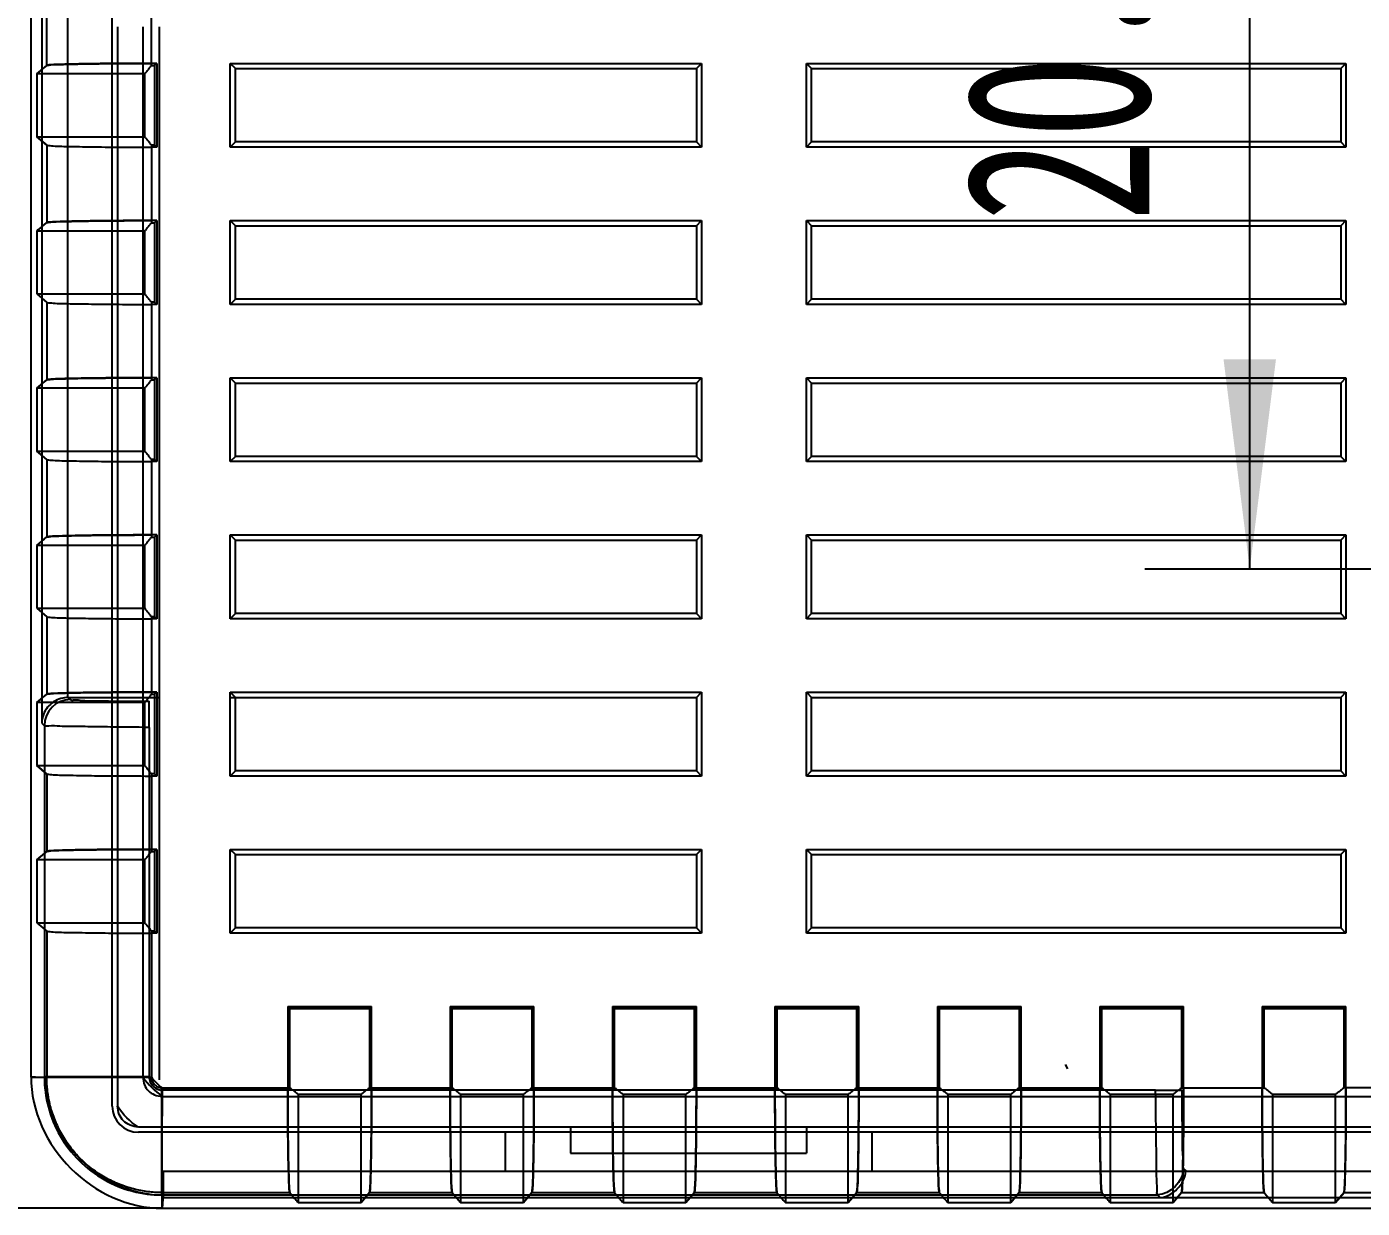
# Model space of a CAD drawing. Header units: millimetres. Extents: x 29 to 396, y -34 to 225.
# Drawn here: x 61.98 to 87.48, y 126.04 to 148.59 of the extents above; entities that cross this region are included whole.
import ezdxf

# ---------------------------------------------------------------- set-up
doc = ezdxf.new("R2010")
doc.units = ezdxf.units.MM
doc.layers.get('0').update_dxf_attribs({"lineweight": 0})
doc.layers.add('CAXA0', color=7, linetype='Continuous', lineweight=70)
doc.layers.add('CAXA4', color=3, linetype='Continuous', lineweight=25)
doc.styles.add('标准', font='', dxfattribs={"width": 0.667})
doc.styles.get('标准').set_extended_font_data('FangSong_GB2312')
doc.dimstyles.new('标准', dxfattribs={"dimtxt": 3.5, "dimasz": 4, "dimexe": 2, "dimexo": 0, "dimtad": 1, "dimdsep": 46, "dimtxsty": '标准', "dimcen": 0, "dimdle": 6, "dimazin": 2, "dimtfac": 1, "dimtdec": 3, "dimtmove": 0, "dimatfit": 3, "dimfxl": 0, "dimtolj": 1, "dimtzin": 0, "dimarcsym": 0})

# ---------------------------------------------------------------- blocks, each defined once
blk = doc.blocks.new('*CAXBLOCK12')
at = {"layer": 'CAXA0', "linetype": 'Continuous', "lineweight": 25}
for points in [[(59.877, 171.141), (59.377, 167.141), (60.377, 167.141)], [(59.877, 126.041), (59.377, 130.041), (60.377, 130.041)]]:
    blk.add_hatch(color=0, dxfattribs=at).paths.add_polyline_path(points, flags=0)
at = {"layer": 'CAXA0', "color": 0, "linetype": 'Continuous', "lineweight": 25}
for p, q in [((64.564, 171.141), (57.877, 171.141)), ((59.877, 171.141), (59.877, 126.041)), ((64.564, 126.041), (57.877, 126.041))]:
    blk.add_line(p, q, dxfattribs=at)
at = {"layer": 'CAXA0', "color": 0, "linetype": 'Continuous', "lineweight": 25, "insert": (54.457, 144.868), "char_height": 3.5, "attachment_point": 1, "rotation": 90, "style": '标准'}
blk.add_mtext('\\fFangSong_GB2312|b0|i0|p34;45.1', dxfattribs=at)
blk = doc.blocks.new('*CAXBLOCK56')
at = {"layer": 'CAXA0', "linetype": 'Continuous', "lineweight": 25}
for points in [[(85.327, 158.941), (85.827, 154.941), (84.827, 154.941)], [(85.327, 138.241), (85.827, 142.241), (84.827, 142.241)]]:
    blk.add_hatch(color=0, dxfattribs=at).paths.add_polyline_path(points, flags=0)
at = {"layer": 'CAXA0', "color": 0, "linetype": 'Continuous', "lineweight": 25}
for p, q in [((88.764, 158.941), (83.327, 158.941)), ((85.327, 138.241), (85.327, 158.941)), ((88.764, 138.241), (83.327, 138.241))]:
    blk.add_line(p, q, dxfattribs=at)
at = {"layer": 'CAXA0', "color": 0, "linetype": 'Continuous', "lineweight": 25, "insert": (79.907, 144.868), "char_height": 3.5, "attachment_point": 1, "rotation": 90, "style": '标准'}
blk.add_mtext('\\fFangSong_GB2312|b0|i0|p34;20.7', dxfattribs=at)

msp = doc.modelspace()

# ---------------------------------------------------------------- linework, layer by layer
at = {"color": 0, "linetype": 'Continuous', "lineweight": 25}
for p, q in [((63.614, 127.991), (63.614, 169.191)), ((62.064, 128.541), (62.064, 168.641)), ((62.268, 161.88), (62.268, 135.302)), ((62.768, 135.791), (62.768, 161.391)), ((62.364, 147.853), (62.364, 149.329)), ((64.362, 147.851), (64.362, 149.331)), ((63.714, 148.591), (63.714, 127.991)), ((64.197, 148.591), (64.197, 128.541)), ((64.516, 128.494), (64.516, 148.591)), ((64.464, 147.891), (64.264, 147.891)), ((64.423, 147.851), (64.464, 147.891)), ((64.464, 147.891), (64.464, 146.291)), ((65.864, 146.291), (65.864, 147.891)), ((65.964, 147.791), (65.864, 147.891)), ((65.864, 147.891), (74.864, 147.891)), ((74.764, 147.791), (74.864, 147.891)), ((74.864, 147.891), (74.864, 146.291)), ((76.864, 146.291), (76.864, 147.891)), ((76.864, 147.891), (76.964, 147.791)), ((76.864, 147.891), (87.164, 147.891)), ((87.164, 147.891), (87.064, 147.791)), ((87.164, 147.891), (87.164, 146.291)), ((62.173, 147.691), (62.364, 147.853)), ((62.173, 147.691), (62.173, 146.491)), ((64.236, 147.691), (62.173, 147.691)), ((64.236, 146.491), (64.236, 147.691)), ((64.362, 147.851), (64.423, 147.851)), ((64.423, 147.851), (64.423, 146.331)), ((65.964, 146.391), (65.964, 147.791)), ((65.964, 147.791), (74.764, 147.791)), ((74.764, 147.791), (74.764, 146.391)), ((76.964, 146.391), (76.964, 147.791)), ((76.964, 147.791), (87.064, 147.791)), ((87.064, 147.791), (87.064, 146.391)), ((62.364, 146.329), (62.173, 146.491)), ((62.173, 146.491), (64.236, 146.491)), ((62.173, 146.491), (62.365, 146.328)), ((65.964, 146.391), (65.864, 146.291)), ((74.764, 146.391), (65.964, 146.391)), ((74.764, 146.391), (74.864, 146.291)), ((76.864, 146.291), (76.964, 146.391)), ((87.064, 146.391), (76.964, 146.391)), ((87.164, 146.291), (87.064, 146.391)), ((62.364, 146.328), (62.364, 144.853)), ((64.362, 146.331), (64.362, 144.851)), ((64.423, 146.331), (64.362, 146.331)), ((64.464, 146.291), (64.364, 146.291)), ((64.423, 146.331), (64.464, 146.291)), ((74.864, 146.291), (65.864, 146.291)), ((87.164, 146.291), (76.864, 146.291)), ((62.173, 144.691), (62.364, 144.853)), ((64.464, 144.891), (64.264, 144.891)), ((64.362, 144.851), (64.423, 144.851)), ((64.423, 144.851), (64.464, 144.891)), ((64.423, 144.851), (64.423, 143.331)), ((64.464, 144.891), (64.464, 143.291)), ((65.864, 143.291), (65.864, 144.891)), ((65.964, 144.791), (65.864, 144.891)), ((65.864, 144.891), (74.864, 144.891)), ((74.764, 144.791), (74.864, 144.891)), ((74.864, 144.891), (74.864, 143.291)), ((76.864, 143.291), (76.864, 144.891)), ((76.864, 144.891), (76.964, 144.791)), ((76.864, 144.891), (87.164, 144.891)), ((87.164, 144.891), (87.064, 144.791)), ((87.164, 144.891), (87.164, 143.291)), ((62.173, 144.691), (62.173, 143.491)), ((64.236, 144.691), (62.173, 144.691)), ((64.236, 143.491), (64.236, 144.691)), ((65.964, 143.391), (65.964, 144.791)), ((65.964, 144.791), (74.764, 144.791)), ((74.764, 144.791), (74.764, 143.391)), ((76.964, 143.391), (76.964, 144.791)), ((76.964, 144.791), (87.064, 144.791)), ((87.064, 144.791), (87.064, 143.391)), ((62.173, 143.491), (64.236, 143.491)), ((62.173, 143.491), (62.364, 143.328)), ((62.364, 143.328), (62.364, 141.853)), ((64.362, 143.331), (64.362, 141.851)), ((64.423, 143.331), (64.362, 143.331)), ((64.464, 143.291), (64.364, 143.291)), ((64.423, 143.331), (64.464, 143.291)), ((65.964, 143.391), (65.864, 143.291)), ((74.864, 143.291), (65.864, 143.291)), ((74.764, 143.391), (65.964, 143.391)), ((74.764, 143.391), (74.864, 143.291)), ((76.864, 143.291), (76.964, 143.391)), ((87.164, 143.291), (76.864, 143.291)), ((87.064, 143.391), (76.964, 143.391)), ((87.164, 143.291), (87.064, 143.391)), ((62.173, 141.691), (62.364, 141.853)), ((64.464, 141.891), (64.264, 141.891)), ((64.362, 141.851), (64.423, 141.851)), ((64.423, 141.851), (64.464, 141.891)), ((64.423, 141.851), (64.423, 140.331)), ((64.464, 141.891), (64.464, 140.291)), ((65.864, 140.291), (65.864, 141.891)), ((65.964, 141.791), (65.864, 141.891)), ((65.864, 141.891), (74.864, 141.891)), ((65.964, 140.391), (65.964, 141.791)), ((65.964, 141.791), (74.764, 141.791)), ((74.764, 141.791), (74.864, 141.891)), ((74.764, 141.791), (74.764, 140.391)), ((74.864, 141.891), (74.864, 140.291)), ((76.864, 140.291), (76.864, 141.891)), ((76.864, 141.891), (76.964, 141.791)), ((76.864, 141.891), (87.164, 141.891)), ((76.964, 140.391), (76.964, 141.791)), ((76.964, 141.791), (87.064, 141.791)), ((87.164, 141.891), (87.064, 141.791)), ((87.064, 141.791), (87.064, 140.391)), ((87.164, 141.891), (87.164, 140.291)), ((62.173, 141.691), (62.173, 140.491)), ((64.236, 141.691), (62.173, 141.691)), ((64.236, 140.491), (64.236, 141.691)), ((62.364, 140.329), (62.173, 140.491)), ((62.173, 140.491), (64.236, 140.491)), ((62.173, 140.491), (62.365, 140.328)), ((62.364, 140.329), (62.364, 138.853)), ((64.362, 140.331), (64.362, 138.851)), ((64.423, 140.331), (64.362, 140.331)), ((64.464, 140.291), (64.364, 140.291)), ((64.423, 140.331), (64.464, 140.291)), ((65.964, 140.391), (65.864, 140.291)), ((74.864, 140.291), (65.864, 140.291)), ((74.764, 140.391), (65.964, 140.391)), ((74.764, 140.391), (74.864, 140.291)), ((76.864, 140.291), (76.964, 140.391)), ((87.164, 140.291), (76.864, 140.291)), ((87.064, 140.391), (76.964, 140.391)), ((87.164, 140.291), (87.064, 140.391)), ((62.173, 138.691), (62.364, 138.853)), ((62.173, 138.691), (62.173, 137.491)), ((64.236, 138.691), (62.173, 138.691)), ((64.236, 137.491), (64.236, 138.691)), ((64.464, 138.891), (64.264, 138.891)), ((64.362, 138.851), (64.423, 138.851)), ((64.423, 138.851), (64.464, 138.891)), ((64.423, 138.851), (64.423, 137.331)), ((64.464, 138.891), (64.464, 137.291)), ((65.864, 137.291), (65.864, 138.891)), ((65.964, 138.791), (65.864, 138.891)), ((65.864, 138.891), (74.864, 138.891)), ((65.964, 137.391), (65.964, 138.791)), ((65.964, 138.791), (74.764, 138.791)), ((74.764, 138.791), (74.864, 138.891)), ((74.764, 138.791), (74.764, 137.391)), ((74.864, 138.891), (74.864, 137.291)), ((76.864, 138.891), (76.964, 138.791)), ((76.864, 137.291), (76.864, 138.891)), ((76.864, 138.891), (87.164, 138.891)), ((76.964, 137.391), (76.964, 138.791)), ((76.964, 138.791), (87.064, 138.791)), ((87.164, 138.891), (87.064, 138.791)), ((87.064, 138.791), (87.064, 137.391)), ((87.164, 138.891), (87.164, 137.291)), ((62.173, 137.491), (64.236, 137.491)), ((62.173, 137.491), (62.364, 137.328)), ((62.364, 137.329), (62.364, 135.853)), ((64.362, 137.331), (64.362, 135.851)), ((64.423, 137.331), (64.362, 137.331)), ((64.464, 137.291), (64.364, 137.291)), ((64.423, 137.331), (64.464, 137.291)), ((65.964, 137.391), (65.864, 137.291)), ((74.864, 137.291), (65.864, 137.291)), ((74.764, 137.391), (65.964, 137.391)), ((74.764, 137.391), (74.864, 137.291)), ((76.864, 137.291), (76.964, 137.391)), ((87.164, 137.291), (76.864, 137.291)), ((87.064, 137.391), (76.964, 137.391)), ((87.164, 137.291), (87.064, 137.391)), ((64.464, 135.891), (64.264, 135.891)), ((64.423, 135.851), (64.464, 135.891)), ((64.464, 135.891), (64.464, 134.291)), ((65.864, 134.291), (65.864, 135.891)), ((65.964, 135.791), (65.864, 135.891)), ((65.864, 135.891), (74.864, 135.891)), ((74.764, 135.791), (74.864, 135.891)), ((74.864, 135.891), (74.864, 134.291)), ((76.864, 135.891), (76.964, 135.791)), ((76.864, 134.291), (76.864, 135.891)), ((76.864, 135.891), (87.164, 135.891)), ((87.164, 135.891), (87.064, 135.791)), ((87.164, 135.891), (87.164, 134.291)), ((62.173, 135.691), (62.364, 135.853)), ((62.173, 135.691), (62.173, 134.491)), ((64.236, 135.691), (62.173, 135.691)), ((62.768, 135.791), (64.516, 135.791)), ((62.779, 135.791), (62.819, 135.751)), ((64.236, 134.491), (64.236, 135.691)), ((64.318, 135.218), (64.318, 135.717)), ((64.362, 135.851), (64.423, 135.851)), ((64.423, 135.851), (64.423, 134.331)), ((65.864, 135.791), (67.934, 135.791)), ((65.964, 134.391), (65.964, 135.791)), ((67.934, 135.791), (74.764, 135.791)), ((74.764, 135.791), (74.764, 134.391)), ((76.964, 134.391), (76.964, 135.791)), ((76.964, 135.791), (87.064, 135.791)), ((87.064, 135.791), (87.064, 134.391)), ((62.268, 135.302), (62.319, 135.251)), ((62.319, 135.251), (62.319, 128.532)), ((64.318, 135.218), (64.318, 128.532)), ((62.364, 134.329), (62.173, 134.491)), ((62.173, 134.491), (64.236, 134.491)), ((62.173, 134.491), (62.365, 134.328)), ((65.964, 134.391), (65.864, 134.291)), ((74.764, 134.391), (65.964, 134.391)), ((74.764, 134.391), (74.864, 134.291)), ((76.864, 134.291), (76.964, 134.391)), ((87.064, 134.391), (76.964, 134.391)), ((87.164, 134.291), (87.064, 134.391)), ((62.364, 134.329), (62.364, 132.853)), ((64.362, 134.331), (64.362, 132.851)), ((64.423, 134.331), (64.362, 134.331)), ((64.464, 134.291), (64.364, 134.291)), ((64.423, 134.331), (64.464, 134.291)), ((74.864, 134.291), (65.864, 134.291)), ((87.164, 134.291), (76.864, 134.291)), ((62.173, 132.691), (62.364, 132.853)), ((64.464, 132.891), (64.264, 132.891)), ((64.362, 132.851), (64.423, 132.851)), ((64.423, 132.851), (64.464, 132.891)), ((64.423, 132.851), (64.423, 131.331)), ((64.464, 132.891), (64.464, 131.291)), ((65.964, 132.791), (65.864, 132.891)), ((65.864, 131.291), (65.864, 132.891)), ((65.864, 132.891), (74.864, 132.891)), ((74.764, 132.791), (74.864, 132.891)), ((74.864, 132.891), (74.864, 131.291)), ((76.864, 132.891), (76.964, 132.791)), ((76.864, 131.291), (76.864, 132.891)), ((76.864, 132.891), (87.164, 132.891)), ((87.164, 132.891), (87.064, 132.791)), ((87.164, 132.891), (87.164, 131.291)), ((62.173, 132.691), (62.173, 131.491)), ((64.236, 132.691), (62.173, 132.691)), ((64.236, 131.491), (64.236, 132.691)), ((65.964, 131.391), (65.964, 132.791)), ((65.964, 132.791), (74.764, 132.791)), ((74.764, 132.791), (74.764, 131.391)), ((76.964, 131.391), (76.964, 132.791)), ((76.964, 132.791), (87.064, 132.791)), ((87.064, 132.791), (87.064, 131.391)), ((62.173, 131.491), (64.236, 131.491)), ((62.173, 131.491), (62.364, 131.328)), ((62.364, 131.329), (62.364, 128.541)), ((64.362, 131.331), (64.362, 128.541)), ((64.423, 131.331), (64.362, 131.331)), ((64.423, 131.331), (64.464, 131.291)), ((65.964, 131.391), (65.864, 131.291)), ((74.764, 131.391), (65.964, 131.391)), ((74.764, 131.391), (74.864, 131.291)), ((76.864, 131.291), (76.964, 131.391)), ((87.064, 131.391), (76.964, 131.391)), ((87.164, 131.291), (87.064, 131.391)), ((64.464, 131.291), (64.364, 131.291)), ((74.864, 131.291), (65.864, 131.291)), ((87.164, 131.291), (76.864, 131.291)), ((67.004, 129.851), (66.964, 129.891)), ((66.964, 129.891), (66.964, 128.241)), ((66.964, 129.891), (68.564, 129.891)), ((67.004, 128.34), (67.004, 129.851)), ((67.004, 129.851), (68.523, 129.851)), ((68.564, 129.891), (68.523, 129.851)), ((68.523, 129.851), (68.523, 128.34)), ((68.564, 128.241), (68.564, 129.891)), ((70.104, 129.851), (70.064, 129.891)), ((70.064, 129.891), (70.064, 128.241)), ((70.064, 129.891), (71.664, 129.891)), ((70.104, 128.34), (70.104, 129.851)), ((70.104, 129.851), (71.623, 129.851)), ((71.664, 129.891), (71.623, 129.851)), ((71.623, 129.851), (71.623, 128.34)), ((71.664, 128.241), (71.664, 129.891)), ((73.204, 129.851), (73.164, 129.891)), ((73.164, 129.891), (73.164, 128.241)), ((73.164, 129.891), (74.764, 129.891)), ((73.204, 128.34), (73.204, 129.851)), ((73.204, 129.851), (74.723, 129.851)), ((74.764, 129.891), (74.723, 129.851)), ((74.723, 129.851), (74.723, 128.34)), ((74.764, 128.241), (74.764, 129.891)), ((76.304, 129.851), (76.264, 129.891)), ((76.264, 129.891), (76.264, 128.241)), ((76.264, 129.891), (77.864, 129.891)), ((76.304, 128.34), (76.304, 129.851)), ((76.304, 129.851), (77.823, 129.851)), ((77.864, 129.891), (77.823, 129.851)), ((77.823, 129.851), (77.823, 128.34)), ((77.864, 128.241), (77.864, 129.891)), ((79.404, 129.851), (79.364, 129.891)), ((79.364, 129.891), (80.964, 129.891)), ((79.364, 129.891), (79.364, 128.241)), ((79.404, 129.851), (80.923, 129.851)), ((79.404, 128.34), (79.404, 129.851)), ((80.964, 129.891), (80.923, 129.851)), ((80.923, 129.851), (80.923, 128.34)), ((80.964, 128.241), (80.964, 129.891)), ((82.504, 129.851), (82.464, 129.891)), ((82.464, 129.891), (84.064, 129.891)), ((82.464, 129.891), (82.464, 128.241)), ((82.504, 129.851), (84.023, 129.851)), ((82.504, 128.34), (82.504, 129.851)), ((84.064, 129.891), (84.023, 129.851)), ((84.023, 129.851), (84.023, 128.34)), ((84.064, 128.241), (84.064, 129.891)), ((85.564, 129.891), (87.164, 129.891)), ((85.604, 129.851), (85.564, 129.891)), ((85.564, 129.891), (85.564, 128.241)), ((85.604, 129.851), (87.123, 129.851)), ((85.604, 128.34), (85.604, 129.851)), ((87.164, 129.891), (87.123, 129.851)), ((87.123, 129.851), (87.123, 128.34)), ((87.164, 128.241), (87.164, 129.891)), ((81.857, 128.7), (81.807, 128.784)), ((62.319, 128.532), (62.064, 128.55)), ((62.064, 128.541), (64.364, 128.541)), ((64.318, 128.55), (62.319, 128.55)), ((64.318, 128.532), (64.349, 128.426)), ((64.349, 128.426), (64.431, 128.337)), ((64.431, 128.337), (64.498, 128.306)), ((64.498, 128.306), (64.571, 128.296)), ((64.555, 128.296), (64.555, 126.296)), ((64.567, 128.296), (64.555, 126.296)), ((83.53, 128.296), (64.555, 128.296)), ((64.564, 126.342), (64.564, 128.341)), ((64.564, 128.34), (67.004, 128.34)), ((68.523, 128.34), (70.104, 128.34)), ((71.623, 128.34), (73.204, 128.34)), ((74.723, 128.34), (76.304, 128.34)), ((77.823, 128.34), (79.404, 128.34)), ((80.923, 128.34), (82.504, 128.34)), ((83.53, 128.296), (84.03, 128.296)), ((84.023, 128.34), (85.604, 128.34)), ((88.814, 128.34), (87.123, 128.34)), ((64.564, 128.175), (89.114, 128.175)), ((67.164, 128.214), (67.164, 126.15)), ((68.364, 128.214), (67.164, 128.214)), ((68.364, 126.15), (68.364, 128.214)), ((70.264, 128.214), (70.264, 126.15)), ((71.464, 128.214), (70.264, 128.214)), ((71.464, 126.15), (71.464, 128.214)), ((73.364, 128.214), (73.364, 126.15)), ((74.564, 128.214), (73.364, 128.214)), ((74.564, 126.15), (74.564, 128.214)), ((76.464, 128.214), (76.464, 126.15)), ((77.664, 128.214), (76.464, 128.214)), ((77.664, 126.15), (77.664, 128.214)), ((80.764, 128.214), (79.564, 128.214)), ((79.564, 128.214), (79.564, 126.15)), ((80.764, 126.15), (80.764, 128.214)), ((83.864, 128.214), (82.664, 128.214)), ((82.664, 128.214), (82.664, 126.15)), ((83.864, 126.15), (83.864, 128.214)), ((86.964, 128.214), (85.764, 128.214)), ((85.764, 128.214), (85.764, 126.15)), ((86.964, 126.15), (86.964, 128.214)), ((125.114, 127.591), (64.114, 127.591)), ((125.114, 127.491), (64.114, 127.491)), ((71.114, 127.491), (71.114, 126.741)), ((72.364, 127.591), (72.364, 127.091)), ((76.864, 127.591), (76.864, 127.091)), ((78.114, 127.491), (78.114, 126.741)), ((72.364, 127.091), (76.864, 127.091)), ((64.585, 126.745), (64.585, 126.245)), ((119.608, 126.745), (64.585, 126.745)), ((78.114, 126.741), (71.114, 126.741)), ((84.064, 126.796), (84.104, 126.756)), ((64.555, 126.296), (83.564, 126.296)), ((64.564, 126.041), (64.564, 126.342)), ((64.564, 126.342), (67.001, 126.342)), ((64.573, 126.041), (64.589, 126.296)), ((64.585, 126.245), (120.095, 126.245)), ((68.526, 126.342), (68.364, 126.15)), ((68.364, 126.15), (68.526, 126.342)), ((68.526, 126.342), (70.101, 126.342)), ((71.626, 126.342), (71.464, 126.15)), ((71.464, 126.15), (71.626, 126.342)), ((71.626, 126.342), (73.201, 126.342)), ((74.726, 126.342), (74.564, 126.15)), ((74.564, 126.15), (74.726, 126.342)), ((74.726, 126.342), (76.301, 126.342)), ((77.826, 126.342), (77.664, 126.15)), ((77.664, 126.15), (77.826, 126.342)), ((77.826, 126.342), (79.401, 126.342)), ((80.926, 126.342), (80.764, 126.15)), ((80.764, 126.15), (80.926, 126.342)), ((80.926, 126.342), (82.501, 126.342)), ((83.564, 126.296), (83.615, 126.245)), ((84.026, 126.342), (83.864, 126.15)), ((83.864, 126.15), (84.026, 126.342)), ((84.026, 126.342), (85.601, 126.342)), ((87.126, 126.342), (86.964, 126.15)), ((86.964, 126.15), (87.126, 126.342)), ((87.126, 126.342), (87.807, 126.342)), ((64.564, 126.041), (124.664, 126.041)), ((67.164, 126.15), (68.364, 126.15)), ((70.264, 126.15), (71.464, 126.15)), ((73.364, 126.15), (74.564, 126.15)), ((76.464, 126.15), (77.664, 126.15)), ((79.564, 126.15), (80.764, 126.15)), ((82.664, 126.15), (83.864, 126.15)), ((85.764, 126.15), (86.964, 126.15))]:
    msp.add_line(p, q, dxfattribs=at)
for centre, radius, start, end in [((65.593, 143.849), 5.144, 128.8749, 131.6786), ((65.593, 140.849), 5.144, 128.875, 131.6779), ((65.593, 137.849), 5.144, 128.8749, 131.6786), ((65.593, 134.849), 5.144, 128.875, 131.6779), ((65.593, 131.849), 5.144, 128.8749, 131.6786), ((62.819, 135.251), 0.5, 90.0361, 179.9639), ((65.593, 128.849), 5.144, 128.875, 131.6779), ((65.91, 129.888), 2.179, 218.1707, 231.8293), ((65.304, 129.281), 1.198, 218.1707, 231.8293), ((64.114, 127.991), 0.5, 180, 270)]:
    msp.add_arc(centre, radius, start, end, dxfattribs=at)
for points, knots in [([(62.364, 147.853), (62.389, 147.857), (62.481, 147.869), (62.679, 147.872), (62.986, 147.881), (63.387, 147.886), (63.857, 147.89), (64.19, 147.891), (64.364, 147.891)], [0, 0, 0, 0, 0.076499, 0.278488, 0.591535, 0.999243, 1.480639, 2.000453, 2.000453, 2.000453, 2.000453]), ([(64.264, 147.891), (64.096, 147.891), (63.784, 147.89), (63.354, 147.886), (63.002, 147.881), (62.737, 147.876), (62.549, 147.868), (62.435, 147.865), (62.38, 147.857), (62.365, 147.854)], [0, 0, 0, 0, 0.50319, 0.935523, 1.290541, 1.557702, 1.733175, 1.853009, 1.900151, 1.900151, 1.900151, 1.900151]), ([(64.236, 147.691), (64.25, 147.709), (64.279, 147.744), (64.321, 147.797), (64.348, 147.833), (64.362, 147.851)], [0, 0, 0, 0, 0.0679671, 0.1356764, 0.2031294, 0.2031294, 0.2031294, 0.2031294]), ([(64.362, 146.331), (64.348, 146.349), (64.321, 146.385), (64.279, 146.438), (64.25, 146.473), (64.236, 146.491)], [0, 0, 0, 0, 0.0674531, 0.1351624, 0.2031294, 0.2031294, 0.2031294, 0.2031294]), ([(62.365, 146.328), (62.405, 146.323), (62.554, 146.309), (62.858, 146.305), (63.301, 146.296), (63.824, 146.292), (64.192, 146.291), (64.381, 146.291)], [0, 0, 0, 0, 0.121044, 0.449135, 0.913542, 1.449904, 2.016952, 2.016952, 2.016952, 2.016952]), ([(62.364, 144.853), (62.389, 144.857), (62.481, 144.869), (62.679, 144.872), (62.986, 144.881), (63.387, 144.886), (63.857, 144.89), (64.19, 144.891), (64.364, 144.891)], [0, 0, 0, 0, 0.076499, 0.278488, 0.591535, 0.999243, 1.480639, 2.000453, 2.000453, 2.000453, 2.000453]), ([(64.264, 144.891), (64.096, 144.891), (63.784, 144.89), (63.353, 144.886), (63.002, 144.881), (62.736, 144.876), (62.549, 144.868), (62.435, 144.865), (62.38, 144.857), (62.364, 144.854)], [0, 0, 0, 0, 0.503613, 0.936237, 1.291408, 1.558587, 1.733889, 1.853468, 1.90021, 1.90021, 1.90021, 1.90021]), ([(64.236, 144.691), (64.25, 144.709), (64.279, 144.744), (64.321, 144.797), (64.348, 144.833), (64.362, 144.851)], [0, 0, 0, 0, 0.0679671, 0.1356764, 0.2031294, 0.2031294, 0.2031294, 0.2031294]), ([(62.364, 143.328), (62.404, 143.323), (62.552, 143.309), (62.856, 143.305), (63.299, 143.296), (63.821, 143.292), (64.189, 143.291), (64.378, 143.291)], [0, 0, 0, 0, 0.119719, 0.446981, 0.91125, 1.447742, 2.014844, 2.014844, 2.014844, 2.014844]), ([(64.362, 143.331), (64.348, 143.349), (64.321, 143.385), (64.279, 143.438), (64.25, 143.473), (64.236, 143.491)], [0, 0, 0, 0, 0.0674531, 0.1351624, 0.2031294, 0.2031294, 0.2031294, 0.2031294]), ([(62.364, 141.853), (62.389, 141.857), (62.481, 141.869), (62.679, 141.872), (62.986, 141.882), (63.387, 141.886), (63.857, 141.89), (64.19, 141.891), (64.364, 141.891)], [0, 0, 0, 0, 0.076499, 0.278488, 0.591535, 0.999243, 1.480639, 2.000453, 2.000453, 2.000453, 2.000453]), ([(64.264, 141.891), (64.096, 141.891), (63.784, 141.89), (63.354, 141.886), (63.002, 141.881), (62.737, 141.876), (62.549, 141.868), (62.435, 141.865), (62.38, 141.857), (62.365, 141.854)], [0, 0, 0, 0, 0.50319, 0.935523, 1.290541, 1.557702, 1.733175, 1.853009, 1.900151, 1.900151, 1.900151, 1.900151]), ([(64.236, 141.691), (64.25, 141.709), (64.279, 141.744), (64.321, 141.797), (64.348, 141.833), (64.362, 141.851)], [0, 0, 0, 0, 0.0679671, 0.1356764, 0.2031294, 0.2031294, 0.2031294, 0.2031294]), ([(64.362, 140.331), (64.348, 140.349), (64.321, 140.385), (64.279, 140.438), (64.25, 140.473), (64.236, 140.491)], [0, 0, 0, 0, 0.0674531, 0.1351624, 0.2031294, 0.2031294, 0.2031294, 0.2031294]), ([(62.365, 140.328), (62.405, 140.323), (62.554, 140.309), (62.858, 140.305), (63.301, 140.296), (63.824, 140.292), (64.192, 140.291), (64.381, 140.291)], [0, 0, 0, 0, 0.121044, 0.449135, 0.913542, 1.449904, 2.016952, 2.016952, 2.016952, 2.016952]), ([(62.364, 138.853), (62.389, 138.857), (62.481, 138.869), (62.679, 138.872), (62.986, 138.882), (63.387, 138.886), (63.857, 138.89), (64.19, 138.891), (64.364, 138.891)], [0, 0, 0, 0, 0.076499, 0.278488, 0.591535, 0.999243, 1.480639, 2.000453, 2.000453, 2.000453, 2.000453]), ([(64.264, 138.891), (64.096, 138.891), (63.784, 138.89), (63.353, 138.886), (63.002, 138.881), (62.736, 138.876), (62.549, 138.868), (62.435, 138.865), (62.38, 138.857), (62.364, 138.854)], [0, 0, 0, 0, 0.503613, 0.936237, 1.291408, 1.558587, 1.733889, 1.853468, 1.90021, 1.90021, 1.90021, 1.90021]), ([(64.236, 138.691), (64.25, 138.709), (64.279, 138.744), (64.321, 138.797), (64.348, 138.833), (64.362, 138.851)], [0, 0, 0, 0, 0.0679671, 0.1356764, 0.2031294, 0.2031294, 0.2031294, 0.2031294]), ([(64.362, 137.331), (64.348, 137.349), (64.321, 137.385), (64.279, 137.438), (64.25, 137.473), (64.236, 137.491)], [0, 0, 0, 0, 0.0674531, 0.1351624, 0.2031294, 0.2031294, 0.2031294, 0.2031294]), ([(62.364, 137.328), (62.404, 137.323), (62.552, 137.309), (62.856, 137.305), (63.299, 137.296), (63.821, 137.292), (64.189, 137.291), (64.378, 137.291)], [0, 0, 0, 0, 0.119719, 0.446981, 0.91125, 1.447742, 2.014844, 2.014844, 2.014844, 2.014844]), ([(62.364, 135.853), (62.389, 135.858), (62.481, 135.869), (62.679, 135.873), (62.986, 135.882), (63.387, 135.886), (63.857, 135.89), (64.19, 135.891), (64.364, 135.891)], [0, 0, 0, 0, 0.076499, 0.278488, 0.591535, 0.999243, 1.480639, 2.000453, 2.000453, 2.000453, 2.000453]), ([(64.264, 135.891), (64.096, 135.891), (63.784, 135.89), (63.354, 135.886), (63.002, 135.881), (62.737, 135.876), (62.549, 135.868), (62.435, 135.865), (62.38, 135.857), (62.365, 135.854)], [0, 0, 0, 0, 0.50319, 0.935523, 1.290541, 1.557702, 1.733175, 1.853009, 1.900151, 1.900151, 1.900151, 1.900151]), ([(62.779, 135.791), (62.73, 135.791), (62.629, 135.776), (62.49, 135.712), (62.373, 135.606), (62.291, 135.466), (62.269, 135.358), (62.268, 135.302)], [0, 0, 0, 0, 0.1474486, 0.299724, 0.4544521, 0.6126552, 0.7788969, 0.7788969, 0.7788969, 0.7788969]), ([(62.819, 135.751), (62.829, 135.734), (62.921, 135.754), (63.056, 135.724), (63.299, 135.73), (63.596, 135.72), (63.944, 135.719), (64.191, 135.717), (64.318, 135.717)], [0, 0, 0, 0, 0.058817, 0.21686, 0.458697, 0.759103, 1.118559, 1.500635, 1.500635, 1.500635, 1.500635]), ([(64.236, 135.691), (64.25, 135.709), (64.279, 135.744), (64.321, 135.797), (64.348, 135.833), (64.362, 135.851)], [0, 0, 0, 0, 0.0679671, 0.1356764, 0.2031294, 0.2031294, 0.2031294, 0.2031294]), ([(64.318, 135.218), (64.149, 135.22), (63.825, 135.224), (63.366, 135.228), (62.969, 135.236), (62.651, 135.232), (62.449, 135.254), (62.343, 135.238), (62.319, 135.251)], [0, 0, 0, 0, 0.509175, 0.969929, 1.377044, 1.702823, 1.916747, 1.999917, 1.999917, 1.999917, 1.999917]), ([(64.362, 134.331), (64.348, 134.349), (64.321, 134.385), (64.279, 134.438), (64.25, 134.473), (64.236, 134.491)], [0, 0, 0, 0, 0.0674531, 0.1351624, 0.2031294, 0.2031294, 0.2031294, 0.2031294]), ([(62.365, 134.328), (62.405, 134.323), (62.554, 134.309), (62.858, 134.305), (63.301, 134.296), (63.824, 134.292), (64.192, 134.291), (64.381, 134.291)], [0, 0, 0, 0, 0.121044, 0.449135, 0.913542, 1.449904, 2.016952, 2.016952, 2.016952, 2.016952]), ([(62.364, 132.853), (62.389, 132.858), (62.481, 132.869), (62.679, 132.873), (62.986, 132.882), (63.387, 132.886), (63.857, 132.89), (64.19, 132.891), (64.364, 132.891)], [0, 0, 0, 0, 0.076499, 0.278488, 0.591535, 0.999243, 1.480639, 2.000453, 2.000453, 2.000453, 2.000453]), ([(64.264, 132.891), (64.096, 132.891), (63.784, 132.89), (63.353, 132.886), (63.002, 132.881), (62.736, 132.876), (62.549, 132.868), (62.435, 132.865), (62.38, 132.857), (62.364, 132.854)], [0, 0, 0, 0, 0.503613, 0.936237, 1.291408, 1.558587, 1.733889, 1.853468, 1.90021, 1.90021, 1.90021, 1.90021]), ([(64.236, 132.691), (64.25, 132.709), (64.279, 132.744), (64.321, 132.797), (64.348, 132.833), (64.362, 132.851)], [0, 0, 0, 0, 0.0679671, 0.1356764, 0.2031294, 0.2031294, 0.2031294, 0.2031294]), ([(62.364, 131.328), (62.404, 131.323), (62.552, 131.309), (62.856, 131.305), (63.299, 131.296), (63.821, 131.292), (64.189, 131.291), (64.378, 131.291)], [0, 0, 0, 0, 0.119719, 0.446981, 0.91125, 1.447742, 2.014844, 2.014844, 2.014844, 2.014844]), ([(64.362, 131.331), (64.348, 131.349), (64.321, 131.385), (64.279, 131.438), (64.25, 131.473), (64.236, 131.491)], [0, 0, 0, 0, 0.0674531, 0.1351624, 0.2031294, 0.2031294, 0.2031294, 0.2031294]), ([(62.319, 128.55), (62.318, 128.355), (62.37, 127.961), (62.596, 127.409), (62.964, 126.933), (63.443, 126.569), (63.986, 126.343), (64.37, 126.294), (64.555, 126.296)], [0, 0, 0, 0, 0.585031, 1.175742, 1.770137, 2.369187, 2.959326, 3.514869, 3.514869, 3.514869, 3.514869]), ([(64.564, 126.342), (64.474, 126.341), (64.291, 126.352), (64.016, 126.404), (63.742, 126.494), (63.476, 126.622), (63.229, 126.785), (63.005, 126.98), (62.809, 127.204), (62.645, 127.452), (62.517, 127.718), (62.425, 127.993), (62.373, 128.269), (62.363, 128.452), (62.364, 128.541)], [0, 0, 0, 0, 0.267603, 0.548224, 0.837978, 1.132645, 1.428479, 1.724676, 2.021429, 2.318328, 2.613952, 2.904349, 3.185262, 3.452889, 3.452889, 3.452889, 3.452889]), ([(64.197, 128.541), (64.201, 128.492), (64.22, 128.398), (64.296, 128.275), (64.419, 128.199), (64.514, 128.179), (64.564, 128.175)], [0, 0, 0, 0, 0.1482088, 0.2835592, 0.4198317, 0.5696952, 0.5696952, 0.5696952, 0.5696952]), ([(64.318, 128.546), (64.318, 128.514), (64.331, 128.448), (64.388, 128.364), (64.47, 128.309), (64.536, 128.295), (64.567, 128.296)], [0, 0, 0, 0, 0.0974282, 0.1959932, 0.2953279, 0.3891782, 0.3891782, 0.3891782, 0.3891782]), ([(64.364, 128.541), (64.363, 128.514), (64.377, 128.463), (64.417, 128.396), (64.485, 128.356), (64.536, 128.341), (64.564, 128.341)], [0, 0, 0, 0, 0.0803832, 0.154707, 0.2295366, 0.3108224, 0.3108224, 0.3108224, 0.3108224]), ([(67.001, 126.342), (66.998, 126.362), (66.989, 126.44), (66.985, 126.607), (66.976, 126.864), (66.971, 127.191), (66.966, 127.564), (66.964, 127.952), (66.963, 128.214), (66.964, 128.341)], [0, 0, 0, 0, 0.062456, 0.236049, 0.498809, 0.835703, 1.214519, 1.619877, 2.000324, 2.000324, 2.000324, 2.000324]), ([(66.964, 128.241), (66.964, 128.067), (66.965, 127.738), (66.969, 127.281), (66.974, 126.91), (66.983, 126.633), (66.987, 126.456), (66.997, 126.368), (67.001, 126.342)], [0, 0, 0, 0, 0.52153, 0.987076, 1.371, 1.634652, 1.819317, 1.900395, 1.900395, 1.900395, 1.900395]), ([(67.164, 128.214), (67.146, 128.228), (67.11, 128.255), (67.057, 128.297), (67.022, 128.326), (67.004, 128.34)], [0, 0, 0, 0, 0.0672609, 0.1349702, 0.2031327, 0.2031327, 0.2031327, 0.2031327]), ([(68.523, 128.34), (68.505, 128.326), (68.47, 128.297), (68.417, 128.255), (68.381, 128.228), (68.364, 128.214)], [0, 0, 0, 0, 0.0681625, 0.1358719, 0.2031327, 0.2031327, 0.2031327, 0.2031327]), ([(68.564, 128.341), (68.564, 128.173), (68.563, 127.847), (68.559, 127.385), (68.554, 126.983), (68.546, 126.67), (68.542, 126.465), (68.53, 126.368), (68.526, 126.342)], [0, 0, 0, 0, 0.503628, 0.97806, 1.387123, 1.708248, 1.919289, 2.000447, 2.000447, 2.000447, 2.000447]), ([(68.526, 126.342), (68.531, 126.375), (68.544, 126.501), (68.548, 126.775), (68.558, 127.192), (68.562, 127.699), (68.563, 128.058), (68.564, 128.241)], [0, 0, 0, 0, 0.099692, 0.379837, 0.821077, 1.351633, 1.900091, 1.900091, 1.900091, 1.900091]), ([(70.101, 126.342), (70.097, 126.367), (70.086, 126.459), (70.082, 126.656), (70.073, 126.964), (70.068, 127.364), (70.064, 127.834), (70.064, 128.168), (70.064, 128.341)], [0, 0, 0, 0, 0.0765, 0.278488, 0.591535, 0.999243, 1.480639, 2.000454, 2.000454, 2.000454, 2.000454]), ([(70.064, 128.241), (70.064, 128.067), (70.065, 127.738), (70.069, 127.281), (70.074, 126.91), (70.083, 126.633), (70.087, 126.456), (70.097, 126.368), (70.101, 126.342)], [0, 0, 0, 0, 0.52153, 0.987076, 1.371, 1.634652, 1.819317, 1.900395, 1.900395, 1.900395, 1.900395]), ([(70.264, 128.214), (70.246, 128.228), (70.21, 128.255), (70.157, 128.297), (70.122, 128.326), (70.104, 128.34)], [0, 0, 0, 0, 0.0672609, 0.1349702, 0.2031327, 0.2031327, 0.2031327, 0.2031327]), ([(71.623, 128.34), (71.605, 128.326), (71.57, 128.297), (71.517, 128.255), (71.481, 128.228), (71.464, 128.214)], [0, 0, 0, 0, 0.0681625, 0.1358719, 0.2031327, 0.2031327, 0.2031327, 0.2031327]), ([(71.664, 128.341), (71.664, 128.173), (71.663, 127.847), (71.659, 127.385), (71.654, 126.983), (71.646, 126.67), (71.642, 126.465), (71.63, 126.368), (71.626, 126.342)], [0, 0, 0, 0, 0.503628, 0.97806, 1.387123, 1.708248, 1.919289, 2.000447, 2.000447, 2.000447, 2.000447]), ([(71.626, 126.342), (71.631, 126.375), (71.644, 126.501), (71.648, 126.775), (71.658, 127.192), (71.662, 127.699), (71.663, 128.058), (71.664, 128.241)], [0, 0, 0, 0, 0.099692, 0.379837, 0.821077, 1.351633, 1.900091, 1.900091, 1.900091, 1.900091]), ([(73.201, 126.342), (73.197, 126.367), (73.186, 126.459), (73.182, 126.656), (73.173, 126.964), (73.168, 127.364), (73.164, 127.834), (73.164, 128.168), (73.164, 128.341)], [0, 0, 0, 0, 0.0765, 0.278488, 0.591535, 0.999243, 1.480639, 2.000454, 2.000454, 2.000454, 2.000454]), ([(73.164, 128.241), (73.164, 128.067), (73.165, 127.738), (73.169, 127.281), (73.174, 126.91), (73.183, 126.633), (73.187, 126.456), (73.197, 126.368), (73.201, 126.342)], [0, 0, 0, 0, 0.52153, 0.987076, 1.371, 1.634652, 1.819317, 1.900395, 1.900395, 1.900395, 1.900395]), ([(73.364, 128.214), (73.346, 128.228), (73.31, 128.255), (73.257, 128.297), (73.222, 128.326), (73.204, 128.34)], [0, 0, 0, 0, 0.0672609, 0.1349702, 0.2031327, 0.2031327, 0.2031327, 0.2031327]), ([(74.723, 128.34), (74.705, 128.326), (74.67, 128.297), (74.617, 128.255), (74.581, 128.228), (74.564, 128.214)], [0, 0, 0, 0, 0.0681625, 0.1358719, 0.2031327, 0.2031327, 0.2031327, 0.2031327]), ([(74.764, 128.341), (74.764, 128.173), (74.763, 127.847), (74.759, 127.385), (74.755, 126.983), (74.746, 126.67), (74.742, 126.465), (74.73, 126.368), (74.726, 126.342)], [0, 0, 0, 0, 0.503628, 0.97806, 1.387123, 1.708248, 1.919289, 2.000447, 2.000447, 2.000447, 2.000447]), ([(74.726, 126.342), (74.731, 126.375), (74.744, 126.501), (74.748, 126.775), (74.758, 127.192), (74.762, 127.699), (74.763, 128.058), (74.764, 128.241)], [0, 0, 0, 0, 0.099692, 0.379837, 0.821077, 1.351633, 1.900091, 1.900091, 1.900091, 1.900091]), ([(76.301, 126.342), (76.297, 126.367), (76.286, 126.459), (76.282, 126.656), (76.273, 126.964), (76.268, 127.364), (76.264, 127.834), (76.264, 128.168), (76.264, 128.341)], [0, 0, 0, 0, 0.0765, 0.278488, 0.591535, 0.999243, 1.480639, 2.000454, 2.000454, 2.000454, 2.000454]), ([(76.264, 128.241), (76.264, 128.067), (76.265, 127.738), (76.269, 127.281), (76.274, 126.91), (76.283, 126.633), (76.287, 126.456), (76.297, 126.368), (76.301, 126.342)], [0, 0, 0, 0, 0.52153, 0.987076, 1.371, 1.634652, 1.819317, 1.900395, 1.900395, 1.900395, 1.900395]), ([(76.464, 128.214), (76.446, 128.228), (76.41, 128.255), (76.357, 128.297), (76.322, 128.326), (76.304, 128.34)], [0, 0, 0, 0, 0.0672609, 0.1349702, 0.2031327, 0.2031327, 0.2031327, 0.2031327]), ([(77.823, 128.34), (77.805, 128.326), (77.77, 128.297), (77.717, 128.255), (77.681, 128.228), (77.664, 128.214)], [0, 0, 0, 0, 0.0681625, 0.1358719, 0.2031327, 0.2031327, 0.2031327, 0.2031327]), ([(77.864, 128.341), (77.864, 128.173), (77.863, 127.847), (77.859, 127.385), (77.855, 126.983), (77.846, 126.67), (77.842, 126.465), (77.83, 126.368), (77.826, 126.342)], [0, 0, 0, 0, 0.503628, 0.97806, 1.387123, 1.708248, 1.919289, 2.000447, 2.000447, 2.000447, 2.000447]), ([(77.826, 126.342), (77.831, 126.375), (77.844, 126.501), (77.848, 126.775), (77.858, 127.192), (77.862, 127.699), (77.863, 128.058), (77.864, 128.241)], [0, 0, 0, 0, 0.099692, 0.379837, 0.821077, 1.351633, 1.900091, 1.900091, 1.900091, 1.900091]), ([(79.401, 126.342), (79.397, 126.367), (79.386, 126.459), (79.382, 126.656), (79.373, 126.964), (79.368, 127.364), (79.364, 127.834), (79.364, 128.168), (79.364, 128.341)], [0, 0, 0, 0, 0.0765, 0.278488, 0.591535, 0.999243, 1.480639, 2.000454, 2.000454, 2.000454, 2.000454]), ([(79.364, 128.241), (79.364, 128.067), (79.365, 127.738), (79.369, 127.281), (79.374, 126.91), (79.383, 126.633), (79.387, 126.456), (79.397, 126.368), (79.401, 126.342)], [0, 0, 0, 0, 0.52153, 0.987076, 1.371, 1.634652, 1.819317, 1.900395, 1.900395, 1.900395, 1.900395]), ([(79.564, 128.214), (79.546, 128.228), (79.51, 128.255), (79.457, 128.297), (79.422, 128.326), (79.404, 128.34)], [0, 0, 0, 0, 0.0672609, 0.1349702, 0.2031327, 0.2031327, 0.2031327, 0.2031327]), ([(80.923, 128.34), (80.905, 128.326), (80.87, 128.297), (80.817, 128.255), (80.781, 128.228), (80.764, 128.214)], [0, 0, 0, 0, 0.0681625, 0.1358719, 0.2031327, 0.2031327, 0.2031327, 0.2031327]), ([(80.964, 128.341), (80.964, 128.173), (80.963, 127.847), (80.959, 127.385), (80.955, 126.983), (80.946, 126.67), (80.942, 126.465), (80.93, 126.368), (80.926, 126.342)], [0, 0, 0, 0, 0.503628, 0.97806, 1.387123, 1.708248, 1.919289, 2.000447, 2.000447, 2.000447, 2.000447]), ([(80.926, 126.342), (80.931, 126.375), (80.944, 126.501), (80.948, 126.775), (80.958, 127.192), (80.962, 127.699), (80.963, 128.058), (80.964, 128.241)], [0, 0, 0, 0, 0.099692, 0.379837, 0.821077, 1.351633, 1.900091, 1.900091, 1.900091, 1.900091]), ([(82.501, 126.342), (82.497, 126.367), (82.486, 126.459), (82.482, 126.656), (82.473, 126.964), (82.468, 127.364), (82.464, 127.834), (82.464, 128.168), (82.464, 128.341)], [0, 0, 0, 0, 0.0765, 0.278488, 0.591535, 0.999243, 1.480639, 2.000454, 2.000454, 2.000454, 2.000454]), ([(82.464, 128.241), (82.464, 128.067), (82.465, 127.738), (82.469, 127.281), (82.474, 126.91), (82.483, 126.633), (82.487, 126.456), (82.497, 126.368), (82.501, 126.342)], [0, 0, 0, 0, 0.52153, 0.987076, 1.371, 1.634652, 1.819317, 1.900395, 1.900395, 1.900395, 1.900395]), ([(82.664, 128.214), (82.646, 128.228), (82.61, 128.255), (82.557, 128.297), (82.522, 128.326), (82.504, 128.34)], [0, 0, 0, 0, 0.0672609, 0.1349702, 0.2031327, 0.2031327, 0.2031327, 0.2031327]), ([(83.564, 126.296), (83.552, 126.319), (83.566, 126.416), (83.546, 126.605), (83.549, 126.912), (83.541, 127.31), (83.536, 127.783), (83.532, 128.12), (83.53, 128.296)], [0, 0, 0, 0, 0.077755, 0.273332, 0.581198, 0.989882, 1.472154, 1.99992, 1.99992, 1.99992, 1.99992]), ([(84.023, 128.34), (84.005, 128.326), (83.97, 128.297), (83.917, 128.255), (83.881, 128.228), (83.864, 128.214)], [0, 0, 0, 0, 0.0681625, 0.1358719, 0.2031327, 0.2031327, 0.2031327, 0.2031327]), ([(84.064, 128.341), (84.064, 128.173), (84.063, 127.847), (84.059, 127.385), (84.055, 126.983), (84.046, 126.67), (84.042, 126.465), (84.03, 126.368), (84.026, 126.342)], [0, 0, 0, 0, 0.503628, 0.97806, 1.387123, 1.708248, 1.919289, 2.000447, 2.000447, 2.000447, 2.000447]), ([(84.026, 126.342), (84.031, 126.375), (84.044, 126.501), (84.048, 126.775), (84.058, 127.192), (84.062, 127.699), (84.063, 128.058), (84.064, 128.241)], [0, 0, 0, 0, 0.099692, 0.379837, 0.821077, 1.351633, 1.900091, 1.900091, 1.900091, 1.900091]), ([(84.03, 128.296), (84.03, 128.139), (84.029, 127.839), (84.041, 127.435), (84.031, 127.102), (84.069, 126.925), (84.043, 126.808), (84.064, 126.796)], [0, 0, 0, 0, 0.469116, 0.896786, 1.227233, 1.429529, 1.50062, 1.50062, 1.50062, 1.50062]), ([(85.601, 126.342), (85.597, 126.367), (85.586, 126.459), (85.582, 126.656), (85.573, 126.964), (85.568, 127.364), (85.564, 127.834), (85.564, 128.168), (85.564, 128.341)], [0, 0, 0, 0, 0.0765, 0.278488, 0.591535, 0.999243, 1.480639, 2.000454, 2.000454, 2.000454, 2.000454]), ([(85.564, 128.241), (85.564, 128.067), (85.565, 127.738), (85.569, 127.281), (85.574, 126.91), (85.583, 126.633), (85.587, 126.456), (85.597, 126.368), (85.601, 126.342)], [0, 0, 0, 0, 0.52153, 0.987076, 1.371, 1.634652, 1.819317, 1.900395, 1.900395, 1.900395, 1.900395]), ([(85.764, 128.214), (85.746, 128.228), (85.71, 128.255), (85.657, 128.297), (85.622, 128.326), (85.604, 128.34)], [0, 0, 0, 0, 0.0672609, 0.1349702, 0.2031327, 0.2031327, 0.2031327, 0.2031327]), ([(87.123, 128.34), (87.105, 128.326), (87.07, 128.297), (87.017, 128.255), (86.981, 128.228), (86.964, 128.214)], [0, 0, 0, 0, 0.0681625, 0.1358719, 0.2031327, 0.2031327, 0.2031327, 0.2031327]), ([(87.164, 128.341), (87.164, 128.214), (87.163, 127.951), (87.161, 127.562), (87.156, 127.188), (87.151, 126.863), (87.142, 126.606), (87.138, 126.44), (87.129, 126.362), (87.126, 126.342)], [0, 0, 0, 0, 0.381638, 0.787649, 1.166921, 1.503422, 1.765294, 1.938197, 2.000324, 2.000324, 2.000324, 2.000324]), ([(87.126, 126.342), (87.131, 126.375), (87.144, 126.501), (87.148, 126.775), (87.158, 127.192), (87.162, 127.699), (87.163, 128.058), (87.164, 128.241)], [0, 0, 0, 0, 0.099692, 0.379837, 0.821077, 1.351633, 1.900091, 1.900091, 1.900091, 1.900091]), ([(64.114, 127.591), (64.059, 127.596), (63.955, 127.618), (63.821, 127.701), (63.738, 127.835), (63.718, 127.937), (63.714, 127.991)], [0, 0, 0, 0, 0.1641947, 0.3130257, 0.4603723, 0.6218397, 0.6218397, 0.6218397, 0.6218397]), ([(83.615, 126.245), (83.661, 126.246), (83.75, 126.269), (83.865, 126.338), (83.961, 126.425), (84.037, 126.527), (84.089, 126.638), (84.104, 126.718), (84.104, 126.756)], [0, 0, 0, 0, 0.1375872, 0.2690307, 0.3984905, 0.5245098, 0.6479722, 0.7633788, 0.7633788, 0.7633788, 0.7633788]), ([(67.001, 126.342), (67.019, 126.32), (67.055, 126.278), (67.109, 126.214), (67.145, 126.171), (67.164, 126.15)], [0, 0, 0, 0, 0.0832284, 0.1670032, 0.2512133, 0.2512133, 0.2512133, 0.2512133]), ([(70.101, 126.342), (70.119, 126.32), (70.155, 126.278), (70.209, 126.214), (70.245, 126.171), (70.264, 126.15)], [0, 0, 0, 0, 0.0832284, 0.1670032, 0.2512133, 0.2512133, 0.2512133, 0.2512133]), ([(73.201, 126.342), (73.219, 126.32), (73.255, 126.278), (73.309, 126.214), (73.345, 126.171), (73.364, 126.15)], [0, 0, 0, 0, 0.0832284, 0.1670032, 0.2512133, 0.2512133, 0.2512133, 0.2512133]), ([(76.301, 126.342), (76.319, 126.32), (76.355, 126.278), (76.409, 126.214), (76.445, 126.171), (76.464, 126.15)], [0, 0, 0, 0, 0.0832284, 0.1670032, 0.2512133, 0.2512133, 0.2512133, 0.2512133]), ([(79.401, 126.342), (79.419, 126.32), (79.455, 126.278), (79.509, 126.214), (79.545, 126.171), (79.564, 126.15)], [0, 0, 0, 0, 0.0832284, 0.1670032, 0.2512133, 0.2512133, 0.2512133, 0.2512133]), ([(82.501, 126.342), (82.519, 126.32), (82.555, 126.278), (82.609, 126.214), (82.645, 126.171), (82.664, 126.15)], [0, 0, 0, 0, 0.0832284, 0.1670032, 0.2512133, 0.2512133, 0.2512133, 0.2512133]), ([(85.601, 126.342), (85.619, 126.32), (85.655, 126.278), (85.709, 126.214), (85.745, 126.171), (85.764, 126.15)], [0, 0, 0, 0, 0.0832284, 0.1670032, 0.2512133, 0.2512133, 0.2512133, 0.2512133])]:
    msp.add_open_spline(points, degree=3, knots=knots, dxfattribs=at)
for points in [[(62.064, 128.55), (62.061, 127.236), (63.258, 126.039), (64.573, 126.041)], [(62.319, 128.532), (62.326, 127.352), (63.408, 126.286), (64.589, 126.296)], [(64.114, 127.591), (63.95, 127.694), (63.816, 127.828), (63.714, 127.991)], [(84.064, 126.796), (84.063, 126.561), (83.799, 126.296), (83.564, 126.296)]]:
    msp.add_open_spline(points, degree=3, dxfattribs=at)

# ---------------------------------------------------------------- dimensions: what is measured, and where the dimension line sits
at = {"layer": 'CAXA4'}
for base, p1, p2, text, picture, middle in [((59.877, 148.591), (64.564, 171.141), (64.564, 126.041), '\\fFangSong_GB2312;45.1', '*CAXBLOCK12', (56.854, 148.591)), ((85.327, 148.591), (88.764, 138.241), (88.764, 158.941), '\\fFangSong_GB2312;20.7', '*CAXBLOCK56', (82.305, 148.591))]:
    dim = msp.add_linear_dim(base=base, p1=p1, p2=p2, angle=90, text=text, dimstyle='标准', dxfattribs=at)
    dim.commit()
    dim.dimension.update_dxf_attribs({"geometry": picture, "text_midpoint": middle})

doc.saveas('drawing.dxf')
